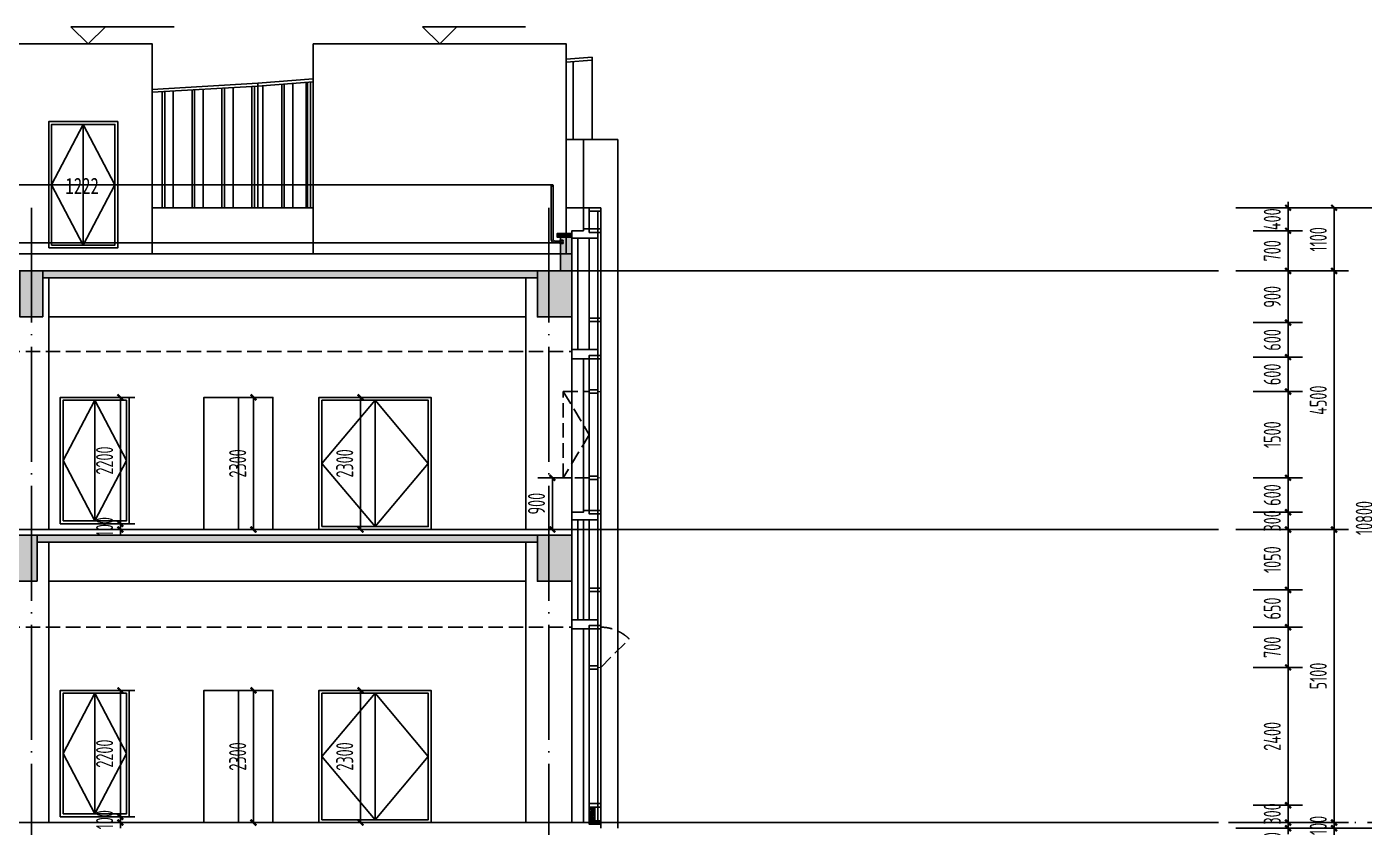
# Model space of a CAD drawing. Extents: x -19968 to 86481, y -139706 to -66979.
# Drawn here: x 48618 to 71880, y -122702 to -108770 of the extents above; entities that cross this region are included whole.
import ezdxf

# ---------------------------------------------------------------- set-up
doc = ezdxf.new("R2010")
doc.units = 0
doc.header["$LTSCALE"] = 1000
doc.header["$MEASUREMENT"] = 0
doc.linetypes.add('DASH', pattern=[0.35, 0.25, -0.1])
doc.linetypes.add('DOTE', pattern=[2.42, 2, -0.2, 0.02, -0.2])
for name, color, linetype in [('01-标注_尺寸', 124, 'Continuous'), ('01-标注_标高', 200, 'Continuous'), ('01-标注_轴线坐标', 132, 'Continuous'), ('05-填充_天正', 26, 'Continuous'), ('A-C_玻璃幕墙', 140, 'Continuous'), ('A-C_门', 150, 'Continuous'), ('A-D_龙骨', 152, 'Continuous'), ('A-E_栏杆', 232, 'Continuous'), ('A-SUR_保温', 222, 'Continuous'), ('A-SUR_吊顶', 40, 'Continuous'), ('A-SUR_看线', 231, 'Continuous'), ('A-SUR_面层', 191, 'Continuous'), ('A-TECH_结构', 21, 'Continuous'), ('A_STR-砼墙', 51, 'Continuous'), ('A_STR-砼柱', 51, 'Continuous'), ('E-立面', 255, 'Continuous'), ('PUB_HATCH', 8, 'Continuous'), ('PUB_WALL', 9, 'Continuous')]:
    doc.layers.add(name, color=color, linetype=linetype)
doc.layers.add('04-不打印_辅助线', color=165, linetype='Continuous', plot=False)
doc.layers.add('DIM_MODI', color=2, linetype='Continuous', plot=False)
doc.styles.add('_TCH_DIM_T3', font='ros1.shx', dxfattribs={"width": 0.705882, "bigfont": 'jd.shx'})
doc.styles.get("Standard").update_dxf_attribs({"font": 'STXIHEI_0.TTF', "width": 0.75})
doc.dimstyles.new('_TCH_ARCH&&100', dxfattribs={"dimtxt": 297.5, "dimasz": 100, "dimexe": 250, "dimexo": 300, "dimgap": 126.25, "dimtad": 1, "dimdec": 0, "dimzin": 0, "dimdsep": 46, "dimtxsty": '_TCH_DIM_T3', "dimblk": 'ARCHTICK', "dimcen": 0.09, "dimclrt": 7, "dimazin": 2, "dimtfac": 1, "dimtdec": 0, "dimtix": 1, "dimtmove": 2, "dimatfit": 3, "dimfxl": 0, "dimtolj": 1, "dimtzin": 0, "dimarcsym": 0})

# ---------------------------------------------------------------- blocks, each defined once
blk = doc.blocks.new('幕墙龙骨')
blk.add_lwpolyline([(-200, 30), (-200, -30), (0, -30), (0, 30)], close=True)
blk = doc.blocks.new('A$C5F367780')
for points in [[(0, 0), (1200, 0), (1200, 2200), (0, 2200)], [(50, 50), (1150, 50), (1150, 2150), (50, 2150)]]:
    blk.add_lwpolyline(points, close=True)
for points in [[(600, 2150), (50, 1100), (600, 50)], [(600, 50), (600, 2150)], [(600, 2150), (1150, 1100), (600, 50)]]:
    blk.add_lwpolyline(points)
at = {"layer": '04-不打印_辅助线', "width": 0.75}
blk.add_text('1222', height=285.4, dxfattribs=at).set_placement((290, 937))
blk = doc.blocks.new('yk01')
at = {"const_width": 20}
blk.add_lwpolyline([(-150, 0), (-200, 0)], dxfattribs=at)
blk.add_lwpolyline([(-150, 30), (-150, -30), (0, -30), (0, 30)], close=True)
blk = doc.blocks.new('A$C64AB60F3')
at = {"layer": 'A-D_龙骨', "linetype": 'DASH'}
blk.add_lwpolyline([(0, 0), (495, 495)], dxfattribs=at)
blk.add_arc((0, 0), 700, 45, 90, dxfattribs=at)
blk = doc.blocks.new('$LinePat$岩棉板')
at = {"color": 0}
for p, q in [((0, -17), (12, -67)), ((12, -67), (24, -17))]:
    blk.add_line(p, q, dxfattribs=at)
for centre, start, end in [((12, -17), 0, 180), ((0, -67), 270, 0), ((24, -67), 180, 270)]:
    blk.add_arc(centre, 12, start, end, dxfattribs=at)
at = {"layer": 'Defpoints'}
blk.add_point((0, 0), dxfattribs=at)
at = {"layer": 'Defpoints', "color": 0}
blk.add_point((24, -84), dxfattribs=at)
blk = doc.blocks.new('*U22')
blk.add_lwpolyline([(0, 100), (240, 100), (240, 0), (0, 0)], close=True)
at = {"color": 8, "xscale": -1.249999998958333, "yscale": 1.188379012465143, "zscale": 1.188379012465143}
for p in [(30, 100), (60, 100), (90, 100), (120, 100), (150, 100), (180, 100), (210, 100), (240, 100)]:
    blk.add_blockref('$LinePat$岩棉板', p, dxfattribs=at)
blk = doc.blocks.new('_FZH')
blk.add_lwpolyline([(-0.5, -0.5), (0.5, -0.5), (0.5, 0.5), (-0.5, 0.5)], close=True)
at = {"layer": 'PUB_HATCH'}
blk.add_solid([(-0.5, -0.5), (0.5, -0.5), (-0.5, 0.5), (0.5, 0.5)], dxfattribs=at)
blk = doc.blocks.new('_ArchTick')
at = {"color": 0, "linetype": 'ByBlock', "const_width": 0.4}
blk.add_lwpolyline([(-0.5, -0.5), (0.5, 0.5)], dxfattribs=at)
blk = doc.blocks.new('*D72')
at = {"layer": '01-标注_轴线坐标', "color": 0, "lineweight": -2, "transparency": 16777216}
for p, q in [((69645, -122720), (71605, -122720)), ((71355, -126070), (71355, -122720)), ((69645, -126070), (71605, -126070))]:
    blk.add_line(p, q, dxfattribs=at)
at = {"layer": 'Defpoints', "color": 0, "transparency": 16777216}
for p in [(69345, -122720), (71355, -122720), (69345, -126070)]:
    blk.add_point(p, dxfattribs=at)
at = {"layer": '01-标注_轴线坐标', "color": 0, "lineweight": -2, "transparency": 16777216, "xscale": 100, "yscale": 100, "zscale": 100}
for p, rotation in [((71355, -122720), 90), ((71355, -126070), 270)]:
    blk.add_blockref('_ArchTick', p, dxfattribs=dict(at, rotation=rotation))
at = {"layer": '01-标注_轴线坐标', "color": 7, "transparency": 16777216, "insert": (71080, -124395), "char_height": 297.5, "attachment_point": 5, "rotation": 90, "style": '_TCH_DIM_T3'}
blk.add_mtext('\\A1;3350', dxfattribs=at)
blk = doc.blocks.new('*D73')
at = {"layer": '01-标注_轴线坐标', "color": 0, "lineweight": -2, "transparency": 16777216}
for p, q in [((71355, -122620), (71355, -122520)), ((69645, -122620), (71605, -122620)), ((69645, -122720), (71605, -122720)), ((71355, -122720), (71355, -122620)), ((71355, -122720), (71355, -122820))]:
    blk.add_line(p, q, dxfattribs=at)
at = {"layer": 'Defpoints', "color": 0, "transparency": 16777216}
for p in [(69345, -122620), (69345, -122720), (71355, -122620)]:
    blk.add_point(p, dxfattribs=at)
at = {"layer": '01-标注_轴线坐标', "color": 0, "lineweight": -2, "transparency": 16777216, "xscale": 100, "yscale": 100, "zscale": 100}
for p, rotation in [((71355, -122620), 270), ((71355, -122720), 90)]:
    blk.add_blockref('_ArchTick', p, dxfattribs=dict(at, rotation=rotation))
at = {"layer": '01-标注_轴线坐标', "color": 7, "transparency": 16777216, "insert": (71080, -122670), "char_height": 297.5, "attachment_point": 5, "rotation": 90, "style": '_TCH_DIM_T3'}
blk.add_mtext('\\A1;100', dxfattribs=at)
blk = doc.blocks.new('*D74')
at = {"layer": '01-标注_轴线坐标', "color": 0, "lineweight": -2, "transparency": 16777216}
for p, q in [((69645, -117520), (71605, -117520)), ((71355, -122620), (71355, -117520)), ((69645, -122620), (71605, -122620))]:
    blk.add_line(p, q, dxfattribs=at)
at = {"layer": 'Defpoints', "color": 0, "transparency": 16777216}
for p in [(69345, -117520), (71355, -117520), (69345, -122620)]:
    blk.add_point(p, dxfattribs=at)
at = {"layer": '01-标注_轴线坐标', "color": 0, "lineweight": -2, "transparency": 16777216, "xscale": 100, "yscale": 100, "zscale": 100}
for p, rotation in [((71355, -117520), 90), ((71355, -122620), 270)]:
    blk.add_blockref('_ArchTick', p, dxfattribs=dict(at, rotation=rotation))
at = {"layer": '01-标注_轴线坐标', "color": 7, "transparency": 16777216, "insert": (71080, -120070), "char_height": 297.5, "attachment_point": 5, "rotation": 90, "style": '_TCH_DIM_T3'}
blk.add_mtext('\\A1;5100', dxfattribs=at)
blk = doc.blocks.new('*D75')
at = {"layer": '01-标注_轴线坐标', "color": 0, "lineweight": -2, "transparency": 16777216}
for p, q in [((69645, -113020), (71605, -113020)), ((71355, -117520), (71355, -113020)), ((69645, -117520), (71605, -117520))]:
    blk.add_line(p, q, dxfattribs=at)
at = {"layer": 'Defpoints', "color": 0, "transparency": 16777216}
for p in [(69345, -113020), (71355, -113020), (69345, -117520)]:
    blk.add_point(p, dxfattribs=at)
at = {"layer": '01-标注_轴线坐标', "color": 0, "lineweight": -2, "transparency": 16777216, "xscale": 100, "yscale": 100, "zscale": 100}
for p, rotation in [((71355, -113020), 90), ((71355, -117520), 270)]:
    blk.add_blockref('_ArchTick', p, dxfattribs=dict(at, rotation=rotation))
at = {"layer": '01-标注_轴线坐标', "color": 7, "transparency": 16777216, "insert": (71080, -115270), "char_height": 297.5, "attachment_point": 5, "rotation": 90, "style": '_TCH_DIM_T3'}
blk.add_mtext('\\A1;4500', dxfattribs=at)
blk = doc.blocks.new('*D76')
at = {"layer": '01-标注_轴线坐标', "color": 0, "lineweight": -2, "transparency": 16777216}
for p, q in [((69645, -111920), (71605, -111920)), ((71355, -113020), (71355, -111920)), ((69645, -113020), (71605, -113020))]:
    blk.add_line(p, q, dxfattribs=at)
at = {"layer": 'Defpoints', "color": 0, "transparency": 16777216}
for p in [(69345, -111920), (71355, -111920), (69345, -113020)]:
    blk.add_point(p, dxfattribs=at)
at = {"layer": '01-标注_轴线坐标', "color": 0, "lineweight": -2, "transparency": 16777216, "xscale": 100, "yscale": 100, "zscale": 100}
for p, rotation in [((71355, -111920), 90), ((71355, -113020), 270)]:
    blk.add_blockref('_ArchTick', p, dxfattribs=dict(at, rotation=rotation))
at = {"layer": '01-标注_轴线坐标', "color": 7, "transparency": 16777216, "insert": (71080, -112470), "char_height": 297.5, "attachment_point": 5, "rotation": 90, "style": '_TCH_DIM_T3'}
blk.add_mtext('\\A1;1100', dxfattribs=at)
blk = doc.blocks.new('*D77')
at = {"layer": '01-标注_轴线坐标', "color": 0, "lineweight": -2, "transparency": 16777216}
for p, q in [((70445, -122720), (72405, -122720)), ((72155, -132570), (72155, -122720)), ((70445, -132570), (72405, -132570))]:
    blk.add_line(p, q, dxfattribs=at)
at = {"layer": 'Defpoints', "color": 0, "transparency": 16777216}
for p in [(70145, -122720), (72155, -122720), (70145, -132570)]:
    blk.add_point(p, dxfattribs=at)
at = {"layer": '01-标注_轴线坐标', "color": 0, "lineweight": -2, "transparency": 16777216, "xscale": 100, "yscale": 100, "zscale": 100}
for p, rotation in [((72155, -122720), 90), ((72155, -132570), 270)]:
    blk.add_blockref('_ArchTick', p, dxfattribs=dict(at, rotation=rotation))
at = {"layer": '01-标注_轴线坐标', "color": 7, "transparency": 16777216, "insert": (71880, -127645), "char_height": 297.5, "attachment_point": 5, "rotation": 90, "style": '_TCH_DIM_T3'}
blk.add_mtext('\\A1;9850', dxfattribs=at)
blk = doc.blocks.new('*D78')
at = {"layer": '01-标注_轴线坐标', "color": 0, "lineweight": -2, "transparency": 16777216}
for p, q in [((70445, -111920), (72405, -111920)), ((72155, -122720), (72155, -111920)), ((70445, -122720), (72405, -122720))]:
    blk.add_line(p, q, dxfattribs=at)
at = {"layer": 'Defpoints', "color": 0, "transparency": 16777216}
for p in [(70145, -111920), (72155, -111920), (70145, -122720)]:
    blk.add_point(p, dxfattribs=at)
at = {"layer": '01-标注_轴线坐标', "color": 0, "lineweight": -2, "transparency": 16777216, "xscale": 100, "yscale": 100, "zscale": 100}
for p, rotation in [((72155, -111920), 90), ((72155, -122720), 270)]:
    blk.add_blockref('_ArchTick', p, dxfattribs=dict(at, rotation=rotation))
at = {"layer": '01-标注_轴线坐标', "color": 7, "transparency": 16777216, "insert": (71880, -117320), "char_height": 297.5, "attachment_point": 5, "rotation": 90, "style": '_TCH_DIM_T3'}
blk.add_mtext('\\A1;10800', dxfattribs=at)
blk = doc.blocks.new('*D93')
at = {"layer": '01-标注_尺寸', "color": 0, "lineweight": -2, "transparency": 16777216}
for p, q in [((70555, -122620), (70555, -122520)), ((69949, -122620), (70805, -122620)), ((69949, -122720), (70805, -122720)), ((70555, -122720), (70555, -122620)), ((70555, -122720), (70555, -122820))]:
    blk.add_line(p, q, dxfattribs=at)
at = {"layer": 'Defpoints', "color": 0, "transparency": 16777216}
for p in [(69649, -122620), (69649, -122720), (70555, -122620)]:
    blk.add_point(p, dxfattribs=at)
at = {"layer": '01-标注_尺寸', "color": 0, "lineweight": -2, "transparency": 16777216, "xscale": 100, "yscale": 100, "zscale": 100}
for p, rotation in [((70555, -122620), 270), ((70555, -122720), 90)]:
    blk.add_blockref('_ArchTick', p, dxfattribs=dict(at, rotation=rotation))
at = {"layer": '01-标注_尺寸', "color": 7, "transparency": 16777216, "insert": (70280, -122954), "char_height": 297.5, "attachment_point": 5, "rotation": 90, "style": '_TCH_DIM_T3'}
blk.add_mtext('\\A1;100', dxfattribs=at)
blk = doc.blocks.new('*D94')
at = {"layer": '01-标注_尺寸', "color": 0, "lineweight": -2, "transparency": 16777216}
for p, q in [((69949, -122320), (70805, -122320)), ((70555, -122320), (70555, -122220)), ((70555, -122620), (70555, -122320)), ((69949, -122620), (70805, -122620)), ((70555, -122620), (70555, -122720))]:
    blk.add_line(p, q, dxfattribs=at)
at = {"layer": 'Defpoints', "color": 0, "transparency": 16777216}
for p in [(69649, -122320), (70555, -122320), (69649, -122620)]:
    blk.add_point(p, dxfattribs=at)
at = {"layer": '01-标注_尺寸', "color": 0, "lineweight": -2, "transparency": 16777216, "xscale": 100, "yscale": 100, "zscale": 100}
for p, rotation in [((70555, -122320), 270), ((70555, -122620), 90)]:
    blk.add_blockref('_ArchTick', p, dxfattribs=dict(at, rotation=rotation))
at = {"layer": '01-标注_尺寸', "color": 7, "transparency": 16777216, "insert": (70280, -122470), "char_height": 297.5, "attachment_point": 5, "rotation": 90, "style": '_TCH_DIM_T3'}
blk.add_mtext('\\A1;300', dxfattribs=at)
blk = doc.blocks.new('*D95')
at = {"layer": '01-标注_尺寸', "color": 0, "lineweight": -2, "transparency": 16777216}
for p, q in [((69949, -119920), (70805, -119920)), ((70555, -122320), (70555, -119920)), ((69949, -122320), (70805, -122320))]:
    blk.add_line(p, q, dxfattribs=at)
at = {"layer": 'Defpoints', "color": 0, "transparency": 16777216}
for p in [(69649, -119920), (70555, -119920), (69649, -122320)]:
    blk.add_point(p, dxfattribs=at)
at = {"layer": '01-标注_尺寸', "color": 0, "lineweight": -2, "transparency": 16777216, "xscale": 100, "yscale": 100, "zscale": 100}
for p, rotation in [((70555, -119920), 90), ((70555, -122320), 270)]:
    blk.add_blockref('_ArchTick', p, dxfattribs=dict(at, rotation=rotation))
at = {"layer": '01-标注_尺寸', "color": 7, "transparency": 16777216, "insert": (70280, -121120), "char_height": 297.5, "attachment_point": 5, "rotation": 90, "style": '_TCH_DIM_T3'}
blk.add_mtext('\\A1;2400', dxfattribs=at)
blk = doc.blocks.new('*D96')
at = {"layer": '01-标注_尺寸', "color": 0, "lineweight": -2, "transparency": 16777216}
for p, q in [((69949, -119220), (70805, -119220)), ((70555, -119920), (70555, -119220)), ((69949, -119920), (70805, -119920))]:
    blk.add_line(p, q, dxfattribs=at)
at = {"layer": 'Defpoints', "color": 0, "transparency": 16777216}
for p in [(69649, -119220), (70555, -119220), (69649, -119920)]:
    blk.add_point(p, dxfattribs=at)
at = {"layer": '01-标注_尺寸', "color": 0, "lineweight": -2, "transparency": 16777216, "xscale": 100, "yscale": 100, "zscale": 100}
for p, rotation in [((70555, -119220), 90), ((70555, -119920), 270)]:
    blk.add_blockref('_ArchTick', p, dxfattribs=dict(at, rotation=rotation))
at = {"layer": '01-标注_尺寸', "color": 7, "transparency": 16777216, "insert": (70280, -119570), "char_height": 297.5, "attachment_point": 5, "rotation": 90, "style": '_TCH_DIM_T3'}
blk.add_mtext('\\A1;700', dxfattribs=at)
blk = doc.blocks.new('*D97')
at = {"layer": '01-标注_尺寸', "color": 0, "lineweight": -2, "transparency": 16777216}
for p, q in [((69949, -118570), (70805, -118570)), ((70555, -119220), (70555, -118570)), ((69949, -119220), (70805, -119220))]:
    blk.add_line(p, q, dxfattribs=at)
at = {"layer": 'Defpoints', "color": 0, "transparency": 16777216}
for p in [(69649, -118570), (70555, -118570), (69649, -119220)]:
    blk.add_point(p, dxfattribs=at)
at = {"layer": '01-标注_尺寸', "color": 0, "lineweight": -2, "transparency": 16777216, "xscale": 100, "yscale": 100, "zscale": 100}
for p, rotation in [((70555, -118570), 90), ((70555, -119220), 270)]:
    blk.add_blockref('_ArchTick', p, dxfattribs=dict(at, rotation=rotation))
at = {"layer": '01-标注_尺寸', "color": 7, "transparency": 16777216, "insert": (70280, -118895), "char_height": 297.5, "attachment_point": 5, "rotation": 90, "style": '_TCH_DIM_T3'}
blk.add_mtext('\\A1;650', dxfattribs=at)
blk = doc.blocks.new('*D98')
at = {"layer": '01-标注_尺寸', "color": 0, "lineweight": -2, "transparency": 16777216}
for p, q in [((69949, -117520), (70805, -117520)), ((70555, -118570), (70555, -117520)), ((69949, -118570), (70805, -118570))]:
    blk.add_line(p, q, dxfattribs=at)
at = {"layer": 'Defpoints', "color": 0, "transparency": 16777216}
for p in [(69649, -117520), (70555, -117520), (69649, -118570)]:
    blk.add_point(p, dxfattribs=at)
at = {"layer": '01-标注_尺寸', "color": 0, "lineweight": -2, "transparency": 16777216, "xscale": 100, "yscale": 100, "zscale": 100}
for p, rotation in [((70555, -117520), 90), ((70555, -118570), 270)]:
    blk.add_blockref('_ArchTick', p, dxfattribs=dict(at, rotation=rotation))
at = {"layer": '01-标注_尺寸', "color": 7, "transparency": 16777216, "insert": (70280, -118045), "char_height": 297.5, "attachment_point": 5, "rotation": 90, "style": '_TCH_DIM_T3'}
blk.add_mtext('\\A1;1050', dxfattribs=at)
blk = doc.blocks.new('*D99')
at = {"layer": '01-标注_尺寸', "color": 0, "lineweight": -2, "transparency": 16777216}
for p, q in [((69949, -117220), (70805, -117220)), ((70555, -117220), (70555, -117120)), ((70555, -117520), (70555, -117220)), ((69949, -117520), (70805, -117520)), ((70555, -117520), (70555, -117620))]:
    blk.add_line(p, q, dxfattribs=at)
at = {"layer": 'Defpoints', "color": 0, "transparency": 16777216}
for p in [(69649, -117220), (70555, -117220), (69649, -117520)]:
    blk.add_point(p, dxfattribs=at)
at = {"layer": '01-标注_尺寸', "color": 0, "lineweight": -2, "transparency": 16777216, "xscale": 100, "yscale": 100, "zscale": 100}
for p, rotation in [((70555, -117220), 270), ((70555, -117520), 90)]:
    blk.add_blockref('_ArchTick', p, dxfattribs=dict(at, rotation=rotation))
at = {"layer": '01-标注_尺寸', "color": 7, "transparency": 16777216, "insert": (70280, -117370), "char_height": 297.5, "attachment_point": 5, "rotation": 90, "style": '_TCH_DIM_T3'}
blk.add_mtext('\\A1;300', dxfattribs=at)
blk = doc.blocks.new('*D100')
at = {"layer": '01-标注_尺寸', "color": 0, "lineweight": -2, "transparency": 16777216}
for p, q in [((70555, -116620), (70555, -116520)), ((69949, -116620), (70805, -116620)), ((70555, -117220), (70555, -116620)), ((69949, -117220), (70805, -117220)), ((70555, -117220), (70555, -117320))]:
    blk.add_line(p, q, dxfattribs=at)
at = {"layer": 'Defpoints', "color": 0, "transparency": 16777216}
for p in [(69649, -116620), (70555, -116620), (69649, -117220)]:
    blk.add_point(p, dxfattribs=at)
at = {"layer": '01-标注_尺寸', "color": 0, "lineweight": -2, "transparency": 16777216, "xscale": 100, "yscale": 100, "zscale": 100}
for p, rotation in [((70555, -116620), 270), ((70555, -117220), 90)]:
    blk.add_blockref('_ArchTick', p, dxfattribs=dict(at, rotation=rotation))
at = {"layer": '01-标注_尺寸', "color": 7, "transparency": 16777216, "insert": (70280, -116920), "char_height": 297.5, "attachment_point": 5, "rotation": 90, "style": '_TCH_DIM_T3'}
blk.add_mtext('\\A1;600', dxfattribs=at)
blk = doc.blocks.new('*D101')
at = {"layer": '01-标注_尺寸', "color": 0, "lineweight": -2, "transparency": 16777216}
for p, q in [((69949, -115120), (70805, -115120)), ((70555, -116620), (70555, -115120)), ((69949, -116620), (70805, -116620))]:
    blk.add_line(p, q, dxfattribs=at)
at = {"layer": 'Defpoints', "color": 0, "transparency": 16777216}
for p in [(69649, -115120), (70555, -115120), (69649, -116620)]:
    blk.add_point(p, dxfattribs=at)
at = {"layer": '01-标注_尺寸', "color": 0, "lineweight": -2, "transparency": 16777216, "xscale": 100, "yscale": 100, "zscale": 100}
for p, rotation in [((70555, -115120), 90), ((70555, -116620), 270)]:
    blk.add_blockref('_ArchTick', p, dxfattribs=dict(at, rotation=rotation))
at = {"layer": '01-标注_尺寸', "color": 7, "transparency": 16777216, "insert": (70280, -115870), "char_height": 297.5, "attachment_point": 5, "rotation": 90, "style": '_TCH_DIM_T3'}
blk.add_mtext('\\A1;1500', dxfattribs=at)
blk = doc.blocks.new('*D102')
at = {"layer": '01-标注_尺寸', "color": 0, "lineweight": -2, "transparency": 16777216}
for p, q in [((70555, -114520), (70555, -114420)), ((69949, -114520), (70805, -114520)), ((70555, -115120), (70555, -114520)), ((69949, -115120), (70805, -115120)), ((70555, -115120), (70555, -115220))]:
    blk.add_line(p, q, dxfattribs=at)
at = {"layer": 'Defpoints', "color": 0, "transparency": 16777216}
for p in [(69649, -114520), (70555, -114520), (69649, -115120)]:
    blk.add_point(p, dxfattribs=at)
at = {"layer": '01-标注_尺寸', "color": 0, "lineweight": -2, "transparency": 16777216, "xscale": 100, "yscale": 100, "zscale": 100}
for p, rotation in [((70555, -114520), 270), ((70555, -115120), 90)]:
    blk.add_blockref('_ArchTick', p, dxfattribs=dict(at, rotation=rotation))
at = {"layer": '01-标注_尺寸', "color": 7, "transparency": 16777216, "insert": (70280, -114820), "char_height": 297.5, "attachment_point": 5, "rotation": 90, "style": '_TCH_DIM_T3'}
blk.add_mtext('\\A1;600', dxfattribs=at)
blk = doc.blocks.new('*D103')
at = {"layer": '01-标注_尺寸', "color": 0, "lineweight": -2, "transparency": 16777216}
for p, q in [((69949, -113920), (70805, -113920)), ((70555, -113920), (70555, -113820)), ((70555, -114520), (70555, -113920)), ((69949, -114520), (70805, -114520)), ((70555, -114520), (70555, -114620))]:
    blk.add_line(p, q, dxfattribs=at)
at = {"layer": 'Defpoints', "color": 0, "transparency": 16777216}
for p in [(69649, -113920), (70555, -113920), (69649, -114520)]:
    blk.add_point(p, dxfattribs=at)
at = {"layer": '01-标注_尺寸', "color": 0, "lineweight": -2, "transparency": 16777216, "xscale": 100, "yscale": 100, "zscale": 100}
for p, rotation in [((70555, -113920), 270), ((70555, -114520), 90)]:
    blk.add_blockref('_ArchTick', p, dxfattribs=dict(at, rotation=rotation))
at = {"layer": '01-标注_尺寸', "color": 7, "transparency": 16777216, "insert": (70280, -114220), "char_height": 297.5, "attachment_point": 5, "rotation": 90, "style": '_TCH_DIM_T3'}
blk.add_mtext('\\A1;600', dxfattribs=at)
blk = doc.blocks.new('*D104')
at = {"layer": '01-标注_尺寸', "color": 0, "lineweight": -2, "transparency": 16777216}
for p, q in [((69949, -113020), (70805, -113020)), ((70555, -113920), (70555, -113020)), ((69949, -113920), (70805, -113920))]:
    blk.add_line(p, q, dxfattribs=at)
at = {"layer": 'Defpoints', "color": 0, "transparency": 16777216}
for p in [(69649, -113020), (70555, -113020), (69649, -113920)]:
    blk.add_point(p, dxfattribs=at)
at = {"layer": '01-标注_尺寸', "color": 0, "lineweight": -2, "transparency": 16777216, "xscale": 100, "yscale": 100, "zscale": 100}
for p, rotation in [((70555, -113020), 90), ((70555, -113920), 270)]:
    blk.add_blockref('_ArchTick', p, dxfattribs=dict(at, rotation=rotation))
at = {"layer": '01-标注_尺寸', "color": 7, "transparency": 16777216, "insert": (70280, -113470), "char_height": 297.5, "attachment_point": 5, "rotation": 90, "style": '_TCH_DIM_T3'}
blk.add_mtext('\\A1;900', dxfattribs=at)
blk = doc.blocks.new('*D105')
at = {"layer": '01-标注_尺寸', "color": 0, "lineweight": -2, "transparency": 16777216}
for p, q in [((69949, -112320), (70805, -112320)), ((70555, -113020), (70555, -112320)), ((69949, -113020), (70805, -113020))]:
    blk.add_line(p, q, dxfattribs=at)
at = {"layer": 'Defpoints', "color": 0, "transparency": 16777216}
for p in [(69649, -112320), (70555, -112320), (69649, -113020)]:
    blk.add_point(p, dxfattribs=at)
at = {"layer": '01-标注_尺寸', "color": 0, "lineweight": -2, "transparency": 16777216, "xscale": 100, "yscale": 100, "zscale": 100}
for p, rotation in [((70555, -112320), 90), ((70555, -113020), 270)]:
    blk.add_blockref('_ArchTick', p, dxfattribs=dict(at, rotation=rotation))
at = {"layer": '01-标注_尺寸', "color": 7, "transparency": 16777216, "insert": (70280, -112670), "char_height": 297.5, "attachment_point": 5, "rotation": 90, "style": '_TCH_DIM_T3'}
blk.add_mtext('\\A1;700', dxfattribs=at)
blk = doc.blocks.new('*D106')
at = {"layer": '01-标注_尺寸', "color": 0, "lineweight": -2, "transparency": 16777216}
for p, q in [((70555, -111920), (70555, -111820)), ((69949, -111920), (70805, -111920)), ((70555, -112320), (70555, -111920)), ((69949, -112320), (70805, -112320)), ((70555, -112320), (70555, -112420))]:
    blk.add_line(p, q, dxfattribs=at)
at = {"layer": 'Defpoints', "color": 0, "transparency": 16777216}
for p in [(69649, -111920), (70555, -111920), (69649, -112320)]:
    blk.add_point(p, dxfattribs=at)
at = {"layer": '01-标注_尺寸', "color": 0, "lineweight": -2, "transparency": 16777216, "xscale": 100, "yscale": 100, "zscale": 100}
for p, rotation in [((70555, -111920), 270), ((70555, -112320), 90)]:
    blk.add_blockref('_ArchTick', p, dxfattribs=dict(at, rotation=rotation))
at = {"layer": '01-标注_尺寸', "color": 7, "transparency": 16777216, "insert": (70280, -112120), "char_height": 297.5, "attachment_point": 5, "rotation": 90, "style": '_TCH_DIM_T3'}
blk.add_mtext('\\A1;400', dxfattribs=at)
blk = doc.blocks.new('*D170')
at = {"layer": '01-标注_尺寸', "color": 0, "lineweight": -2, "transparency": 16777216}
for p, q in [((58100, -116620), (57509, -116620)), ((57759, -117520), (57759, -116620)), ((58100, -117520), (57509, -117520))]:
    blk.add_line(p, q, dxfattribs=at)
at = {"layer": 'Defpoints', "color": 0, "transparency": 16777216}
for p in [(57759, -116620), (58400, -116620), (58400, -117520)]:
    blk.add_point(p, dxfattribs=at)
at = {"layer": '01-标注_尺寸', "color": 0, "lineweight": -2, "transparency": 16777216, "xscale": 100, "yscale": 100, "zscale": 100}
for p, rotation in [((57759, -116620), 90), ((57759, -117520), 270)]:
    blk.add_blockref('_ArchTick', p, dxfattribs=dict(at, rotation=rotation))
at = {"layer": '01-标注_尺寸', "color": 7, "transparency": 16777216, "insert": (57484, -117070), "char_height": 297.5, "attachment_point": 5, "rotation": 90, "style": '_TCH_DIM_T3'}
blk.add_mtext('\\A1;900', dxfattribs=at)
blk = doc.blocks.new('*D171')
at = {"layer": '01-标注_尺寸', "color": 0, "lineweight": -2, "transparency": 16777216}
for p, q in [((54093, -120320), (54673, -120320)), ((54423, -122620), (54423, -120320)), ((54093, -122620), (54673, -122620))]:
    blk.add_line(p, q, dxfattribs=at)
at = {"layer": 'Defpoints', "color": 0, "transparency": 16777216}
for p in [(53793, -120320), (54423, -120320), (53793, -122620)]:
    blk.add_point(p, dxfattribs=at)
at = {"layer": '01-标注_尺寸', "color": 0, "lineweight": -2, "transparency": 16777216, "xscale": 100, "yscale": 100, "zscale": 100}
for p, rotation in [((54423, -120320), 90), ((54423, -122620), 270)]:
    blk.add_blockref('_ArchTick', p, dxfattribs=dict(at, rotation=rotation))
at = {"layer": '01-标注_尺寸', "color": 7, "transparency": 16777216, "insert": (54148, -121470), "char_height": 297.5, "attachment_point": 5, "rotation": 90, "style": '_TCH_DIM_T3'}
blk.add_mtext('\\A1;2300', dxfattribs=at)
blk = doc.blocks.new('*D172')
at = {"layer": '01-标注_尺寸', "color": 0, "lineweight": -2, "transparency": 16777216}
for p, q in [((52231, -120320), (52811, -120320)), ((52561, -122620), (52561, -120320)), ((52231, -122620), (52811, -122620))]:
    blk.add_line(p, q, dxfattribs=at)
at = {"layer": 'Defpoints', "color": 0, "transparency": 16777216}
for p in [(51931, -120320), (52561, -120320), (51931, -122620)]:
    blk.add_point(p, dxfattribs=at)
at = {"layer": '01-标注_尺寸', "color": 0, "lineweight": -2, "transparency": 16777216, "xscale": 100, "yscale": 100, "zscale": 100}
for p, rotation in [((52561, -120320), 90), ((52561, -122620), 270)]:
    blk.add_blockref('_ArchTick', p, dxfattribs=dict(at, rotation=rotation))
at = {"layer": '01-标注_尺寸', "color": 7, "transparency": 16777216, "insert": (52286, -121470), "char_height": 297.5, "attachment_point": 5, "rotation": 90, "style": '_TCH_DIM_T3'}
blk.add_mtext('\\A1;2300', dxfattribs=at)
blk = doc.blocks.new('*D173')
at = {"layer": '01-标注_尺寸', "color": 0, "lineweight": -2, "transparency": 16777216}
for p, q in [((49754, -122520), (50496, -122520)), ((50246, -122520), (50246, -122420)), ((50246, -122620), (50246, -122520)), ((49754, -122620), (50496, -122620)), ((50246, -122620), (50246, -122720))]:
    blk.add_line(p, q, dxfattribs=at)
at = {"layer": 'Defpoints', "color": 0, "transparency": 16777216}
for p in [(49454, -122520), (50246, -122520), (49454, -122620)]:
    blk.add_point(p, dxfattribs=at)
at = {"layer": '01-标注_尺寸', "color": 0, "lineweight": -2, "transparency": 16777216, "xscale": 100, "yscale": 100, "zscale": 100}
for p, rotation in [((50246, -122520), 270), ((50246, -122620), 90)]:
    blk.add_blockref('_ArchTick', p, dxfattribs=dict(at, rotation=rotation))
at = {"layer": '01-标注_尺寸', "color": 7, "transparency": 16777216, "insert": (49972, -122570), "char_height": 297.5, "attachment_point": 5, "rotation": 90, "style": '_TCH_DIM_T3'}
blk.add_mtext('\\A1;100', dxfattribs=at)
blk = doc.blocks.new('*D174')
at = {"layer": '01-标注_尺寸', "color": 0, "lineweight": -2, "transparency": 16777216}
for p, q in [((49754, -120320), (50496, -120320)), ((50246, -122520), (50246, -120320)), ((49754, -122520), (50496, -122520))]:
    blk.add_line(p, q, dxfattribs=at)
at = {"layer": 'Defpoints', "color": 0, "transparency": 16777216}
for p in [(49454, -120320), (50246, -120320), (49454, -122520)]:
    blk.add_point(p, dxfattribs=at)
at = {"layer": '01-标注_尺寸', "color": 0, "lineweight": -2, "transparency": 16777216, "xscale": 100, "yscale": 100, "zscale": 100}
for p, rotation in [((50246, -120320), 90), ((50246, -122520), 270)]:
    blk.add_blockref('_ArchTick', p, dxfattribs=dict(at, rotation=rotation))
at = {"layer": '01-标注_尺寸', "color": 7, "transparency": 16777216, "insert": (49972, -121420), "char_height": 297.5, "attachment_point": 5, "rotation": 90, "style": '_TCH_DIM_T3'}
blk.add_mtext('\\A1;2200', dxfattribs=at)
blk = doc.blocks.new('*D175')
at = {"layer": '01-标注_尺寸', "color": 0, "lineweight": -2, "transparency": 16777216}
for p, q in [((54093, -115220), (54673, -115220)), ((54423, -117520), (54423, -115220)), ((54093, -117520), (54673, -117520))]:
    blk.add_line(p, q, dxfattribs=at)
at = {"layer": 'Defpoints', "color": 0, "transparency": 16777216}
for p in [(53793, -115220), (54423, -115220), (53793, -117520)]:
    blk.add_point(p, dxfattribs=at)
at = {"layer": '01-标注_尺寸', "color": 0, "lineweight": -2, "transparency": 16777216, "xscale": 100, "yscale": 100, "zscale": 100}
for p, rotation in [((54423, -115220), 90), ((54423, -117520), 270)]:
    blk.add_blockref('_ArchTick', p, dxfattribs=dict(at, rotation=rotation))
at = {"layer": '01-标注_尺寸', "color": 7, "transparency": 16777216, "insert": (54148, -116370), "char_height": 297.5, "attachment_point": 5, "rotation": 90, "style": '_TCH_DIM_T3'}
blk.add_mtext('\\A1;2300', dxfattribs=at)
blk = doc.blocks.new('*D176')
at = {"layer": '01-标注_尺寸', "color": 0, "lineweight": -2, "transparency": 16777216}
for p, q in [((52231, -115220), (52811, -115220)), ((52561, -117520), (52561, -115220)), ((52231, -117520), (52811, -117520))]:
    blk.add_line(p, q, dxfattribs=at)
at = {"layer": 'Defpoints', "color": 0, "transparency": 16777216}
for p in [(51931, -115220), (52561, -115220), (51931, -117520)]:
    blk.add_point(p, dxfattribs=at)
at = {"layer": '01-标注_尺寸', "color": 0, "lineweight": -2, "transparency": 16777216, "xscale": 100, "yscale": 100, "zscale": 100}
for p, rotation in [((52561, -115220), 90), ((52561, -117520), 270)]:
    blk.add_blockref('_ArchTick', p, dxfattribs=dict(at, rotation=rotation))
at = {"layer": '01-标注_尺寸', "color": 7, "transparency": 16777216, "insert": (52286, -116370), "char_height": 297.5, "attachment_point": 5, "rotation": 90, "style": '_TCH_DIM_T3'}
blk.add_mtext('\\A1;2300', dxfattribs=at)
blk = doc.blocks.new('*D177')
at = {"layer": '01-标注_尺寸', "color": 0, "lineweight": -2, "transparency": 16777216}
for p, q in [((49754, -117420), (50496, -117420)), ((50246, -117420), (50246, -117320)), ((50246, -117520), (50246, -117420)), ((49754, -117520), (50496, -117520)), ((50246, -117520), (50246, -117620))]:
    blk.add_line(p, q, dxfattribs=at)
at = {"layer": 'Defpoints', "color": 0, "transparency": 16777216}
for p in [(49454, -117420), (50246, -117420), (49454, -117520)]:
    blk.add_point(p, dxfattribs=at)
at = {"layer": '01-标注_尺寸', "color": 0, "lineweight": -2, "transparency": 16777216, "xscale": 100, "yscale": 100, "zscale": 100}
for p, rotation in [((50246, -117420), 270), ((50246, -117520), 90)]:
    blk.add_blockref('_ArchTick', p, dxfattribs=dict(at, rotation=rotation))
at = {"layer": '01-标注_尺寸', "color": 7, "transparency": 16777216, "insert": (49972, -117470), "char_height": 297.5, "attachment_point": 5, "rotation": 90, "style": '_TCH_DIM_T3'}
blk.add_mtext('\\A1;100', dxfattribs=at)
blk = doc.blocks.new('*D178')
at = {"layer": '01-标注_尺寸', "color": 0, "lineweight": -2, "transparency": 16777216}
for p, q in [((49754, -115220), (50496, -115220)), ((50246, -117420), (50246, -115220)), ((49754, -117420), (50496, -117420))]:
    blk.add_line(p, q, dxfattribs=at)
at = {"layer": 'Defpoints', "color": 0, "transparency": 16777216}
for p in [(49454, -115220), (50246, -115220), (49454, -117420)]:
    blk.add_point(p, dxfattribs=at)
at = {"layer": '01-标注_尺寸', "color": 0, "lineweight": -2, "transparency": 16777216, "xscale": 100, "yscale": 100, "zscale": 100}
for p, rotation in [((50246, -115220), 90), ((50246, -117420), 270)]:
    blk.add_blockref('_ArchTick', p, dxfattribs=dict(at, rotation=rotation))
at = {"layer": '01-标注_尺寸', "color": 7, "transparency": 16777216, "insert": (49972, -116320), "char_height": 297.5, "attachment_point": 5, "rotation": 90, "style": '_TCH_DIM_T3'}
blk.add_mtext('\\A1;2200', dxfattribs=at)

msp = doc.modelspace()

# ---------------------------------------------------------------- hatches: boundary and pattern name
at = {"layer": '05-填充_天正'}
for points in [[(58100, -112429.9), (57900, -112429.9), (57900, -113019.9), (58100, -113019.9)], [(57500, -113139.9), (57500, -113019.9), (48900, -113019.9), (48900, -113139.9)], [(57500, -117739.9), (57500, -117619.9), (48800, -117619.9), (48800, -117739.9)]]:
    msp.add_hatch(color=256, dxfattribs=at).paths.add_polyline_path(points)
at = {"layer": 'PUB_WALL'}
for points in [[(57940, -112429.9), (57900, -112429.9), (57900, -113019.9), (57940, -113019.9)], [(58100, -112429.9), (58060, -112429.9), (58060, -113019.9), (58100, -113019.9)], [(57500, -113059.9), (57500, -113019.9), (48900, -113019.9), (48900, -113059.9)], [(57500, -113139.9), (57500, -113099.9), (48900, -113099.9), (48900, -113139.9)], [(57500, -117659.9), (57500, -117619.9), (48800, -117619.9), (48800, -117659.9)], [(57500, -117739.9), (57500, -117699.9), (48800, -117699.9), (48800, -117739.9)], [(57500, -117739.9), (57500, -118419.9), (57540, -118379.9), (57540, -117699.9)], [(58100, -117619.9), (57700, -117619.9), (57540, -117659.9), (58060, -117659.9)], [(58100, -118419.9), (58100, -117619.9), (58060, -117659.9), (58060, -118379.9)], [(57500, -118419.9), (58100, -118419.9), (58060, -118379.9), (57540, -118379.9)]]:
    msp.add_hatch(color=256, dxfattribs=at).paths.add_polyline_path(points)

# ---------------------------------------------------------------- linework, layer by layer
at = {"layer": '01-标注_标高'}
for p, q in [((49686, -109069.9), (49386, -108769.9)), ((49386, -108769.9), (51181, -108769.9)), ((49686, -109069.9), (49986, -108769.9)), ((55800, -109069.9), (55500, -108769.9)), ((55500, -108769.9), (57295, -108769.9)), ((55800, -109069.9), (56100, -108769.9)), ((48986, -109069.9), (49986, -109069.9)), ((55100, -109069.9), (56100, -109069.9))]:
    msp.add_line(p, q, dxfattribs=at)
at = {"layer": '04-不打印_辅助线'}
for points in [[(-6372.5, -113019.9), (69344.6, -113019.9)], [(-6372.5, -117519.9), (69344.6, -117519.9)], [(-6372.5, -122619.9), (69344.6, -122619.9)]]:
    msp.add_lwpolyline(points, dxfattribs=at)
at = {"layer": 'A-C_玻璃幕墙'}
for points in [[(58300, -111919.9), (58300, -112319.9)], [(58600, -111919.9), (58300, -111919.9)], [(58400, -111979.9), (58400, -112319.9)], [(58550, -111979.9), (58550, -122589.9)], [(58600, -111919.9), (58600, -122719.9)], [(58400, -112449.9), (58400, -114389.9)], [(58300, -114549.9), (58300, -117189.9)], [(58400, -114549.9), (58400, -117189.9)], [(58300, -117349.9), (58300, -119089.9)], [(58400, -117349.9), (58400, -119089.9)], [(58300, -119249.9), (58300, -122619.9)], [(58400, -119249.9), (58400, -122619.9)]]:
    msp.add_lwpolyline(points, dxfattribs=at)
at = {"layer": 'A-C_门'}
for points in [[(49200, -117419.9), (50400, -117419.9), (50400, -115219.9), (49200, -115219.9)], [(49250, -117369.9), (50350, -117369.9), (50350, -115269.9), (49250, -115269.9)], [(51700, -117519.9), (52900, -117519.9), (52900, -115219.9), (51700, -115219.9)], [(53700, -117519.9), (55650, -117519.9), (55650, -115219.9), (53700, -115219.9)], [(53750, -117469.9), (55600, -117469.9), (55600, -115269.9), (53750, -115269.9)], [(49200, -122519.9), (50400, -122519.9), (50400, -120319.9), (49200, -120319.9)], [(49250, -122469.9), (50350, -122469.9), (50350, -120369.9), (49250, -120369.9)], [(51700, -122619.9), (52900, -122619.9), (52900, -120319.9), (51700, -120319.9)], [(53700, -122619.9), (55650, -122619.9), (55650, -120319.9), (53700, -120319.9)], [(53750, -122569.9), (55600, -122569.9), (55600, -120369.9), (53750, -120369.9)]]:
    msp.add_lwpolyline(points, close=True, dxfattribs=at)
for points in [[(49800, -115269.9), (49250, -116319.9), (49800, -117369.9)], [(49800, -117369.9), (49800, -115269.9)], [(49800, -115269.9), (50350, -116319.9), (49800, -117369.9)], [(52300, -115219.9), (52300, -117519.9)], [(54675, -115269.9), (53750, -116369.9), (54675, -117469.9)], [(54675, -117469.9), (54675, -115269.9)], [(54675, -115269.9), (55600, -116369.9), (54675, -117469.9)], [(49800, -120369.9), (49250, -121419.9), (49800, -122469.9)], [(49800, -122469.9), (49800, -120369.9)], [(49800, -120369.9), (50350, -121419.9), (49800, -122469.9)], [(52300, -120319.9), (52300, -122619.9)], [(54675, -120369.9), (53750, -121469.9), (54675, -122569.9)], [(54675, -122569.9), (54675, -120369.9)], [(54675, -120369.9), (55600, -121469.9), (54675, -122569.9)]]:
    msp.add_lwpolyline(points, dxfattribs=at)
at = {"layer": 'A-D_龙骨', "linetype": 'DASH'}
msp.add_lwpolyline([(58400, -116619.9), (57950, -116619.9), (57950, -115119.9), (58400, -115119.9)], close=True, dxfattribs=at)
msp.add_lwpolyline([(57950, -115119.9), (58400, -115869.9), (57950, -116619.9)], dxfattribs=at)
at = {"layer": 'A-E_栏杆'}
for p, q in [((57755.9, -111519.9), (4950, -111519.9)), ((57801.1, -112530), (4950, -112530)), ((57862.6, -112499.4), (57893.3, -112499.4))]:
    msp.add_line(p, q, dxfattribs=at)
for points in [[(57741.1, -111534.8), (57741.1, -112470, 0.4142136), (57801.1, -112530), (57893.3, -112530)], [(57893.3, -112499.4), (57800.7, -112499.4, -0.4142136), (57770.7, -112469.4), (57770.7, -111534.7)], [(57922, -112496.2, -0.0382995), (57937.9, -112499.1), (57937.9, -112506.9), (57946.9, -112506.9), (57946.9, -112493.5, 0.4142136), (57940.1, -112486.7), (57906.7, -112486.7, 0.4142136), (57900, -112493.5)], [(57900, -112536, 0.4142136), (57906.7, -112542.7), (57940.1, -112542.7, 0.4142136), (57946.9, -112536), (57946.9, -112522.6), (57937.9, -112522.6), (57937.9, -112530.4, -0.0382995), (57922, -112533.3, -0.0382995)], [(57922, -112533.3, -0.0228175), (57909, -112531.5), (57909, -112497.9, -0.0228175), (57922, -112496.2)]]:
    msp.add_lwpolyline(points, format="xyb", dxfattribs=at)
msp.add_lwpolyline([(57893.3, -112548.3), (57900, -112548.3), (57900, -112481.1), (57893.3, -112481.1)], close=True, dxfattribs=at)
msp.add_circle((57755.9, -111534.7), 14.8, dxfattribs=at)
at = {"layer": 'A-SUR_保温'}
for p, q in [((48900, -122619.9), (39900, -122619.9)), ((58050, -122619.9), (48900, -122619.9)), ((58550, -122619.9), (58050, -122619.9))]:
    msp.add_line(p, q, dxfattribs=at)
for points in [[(58100, -112449.9), (58550, -112449.9), (58550, -112349.9), (58400, -112349.9), (58400, -112289.9), (58300, -112289.9), (58300, -112319.9), (58100, -112319.9)], [(58200, -112449.9), (58100, -112449.9), (58100, -114389.9), (58200, -114389.9)], [(58100, -117349.9), (58550, -117349.9), (58550, -117249.9), (58400, -117249.9), (58400, -117189.9), (58300, -117189.9), (58300, -117219.9), (58100, -117219.9)], [(58200, -117349.9), (58100, -117349.9), (58100, -119089.9), (58200, -119089.9)]]:
    msp.add_lwpolyline(points, close=True, dxfattribs=at)
for points in [[(58100, -114549.9), (58100, -114549.9), (58400, -114549.9), (58400, -114489.9), (58550, -114489.9), (58550, -114389.9), (58100, -114389.9), (58100, -114549.9)], [(58100, -119249.9), (58100, -119249.9), (58400, -119249.9), (58400, -119189.9), (58550, -119189.9), (58550, -119089.9), (58100, -119089.9), (58100, -119249.9)]]:
    msp.add_lwpolyline(points, dxfattribs=at)
at = {"layer": 'A-SUR_吊顶', "linetype": 'DASH'}
for points in [[(-400, -114419.9), (58100, -114419.9)], [(-400, -119219.9), (58100, -119219.9)]]:
    msp.add_lwpolyline(points, dxfattribs=at)
at = {"layer": 'A-SUR_看线'}
for points in [[(50800, -112719.9), (50800, -109069.9), (48400, -109069.9), (48400, -112719.9)], [(58000, -112719.9), (58000, -109069.9), (53600, -109069.9), (53600, -112719.9)], [(58000, -109335.9), (58450, -109300.8)], [(58450, -110729.9), (58450, -109300.8)], [(58000, -109386.1), (58447.3, -109351.2)], [(58121.2, -110729.9), (58121.2, -109376.6)], [(52635.1, -109754.4), (50800, -109859.5)], [(52635.1, -109754.4), (53600, -109679.1)], [(52635.1, -109804.5), (53600, -109729.3)], [(53053, -109771.9), (53053, -111919.9)], [(53096.3, -109768.6), (53096.3, -111919.9)], [(53246.1, -111919.9), (53246.1, -109756.9)], [(53478.7, -109738.7), (53478.7, -111919.9)], [(53500.7, -109737), (53500.7, -111919.9)], [(53550.5, -109733.1), (53550.5, -111919.9)], [(52635.1, -109804.5), (50800, -109909.6)], [(50973.5, -109899.7), (50973.5, -111919.9)], [(51016.9, -109897.2), (51016.9, -111919.9)], [(51166.6, -111919.9), (51166.6, -109888.6)], [(51493.4, -109869.9), (51493.4, -111919.9)], [(51536.7, -109867.4), (51536.7, -111919.9)], [(51686.5, -111919.9), (51686.5, -109858.8)], [(52013.3, -109840.1), (52013.3, -111919.9)], [(52056.6, -109837.6), (52056.6, -111919.9)], [(52206.4, -111919.9), (52206.4, -109829)], [(52533.1, -109810.3), (52533.1, -111919.9)], [(52576.4, -109807.8), (52576.4, -111919.9)], [(52726.2, -111919.9), (52726.2, -109797.4)], [(58900, -110729.9), (58000, -110729.9)], [(58300, -111919.9), (58300, -110729.9)], [(58900, -110729.9), (58900, -122719.9)], [(53600, -111919.9), (50800, -111919.9)], [(58300, -111919.9), (58000, -111919.9)], [(58900, -122719.9), (58900, -122619.9), (58600, -122619.9), (58600, -122719.9)]]:
    msp.add_lwpolyline(points, dxfattribs=at)
at = {"layer": 'A-SUR_面层'}
for points in [[(-400, -112719.9), (58100, -112719.9)], [(-400, -117519.9), (58100, -117519.9)], [(-400, -122619.9), (58300, -122619.9)]]:
    msp.add_lwpolyline(points, dxfattribs=at)
at = {"layer": 'A-TECH_结构'}
for points in [[(49000, -113139.9), (49000, -117519.9)], [(57300, -113139.9), (57300, -117519.9)], [(49000, -113819.9), (57300, -113819.9)], [(58100, -113819.9), (58100, -117519.9)], [(49000, -117739.9), (49000, -122619.9)], [(57300, -117739.9), (57300, -122619.9)], [(49000, -118419.9), (57300, -118419.9)], [(58100, -118419.9), (58100, -122619.9)]]:
    msp.add_lwpolyline(points, dxfattribs=at)
at = {"layer": 'A_STR-砼墙'}
for p, q in [((57900, -113019.9), (57900, -112429.9)), ((58100, -113019.9), (58100, -112429.9)), ((48900, -113019.9), (57500, -113019.9)), ((48900, -113139.9), (57500, -113139.9)), ((48800, -117619.9), (57500, -117619.9)), ((48800, -117739.9), (57500, -117739.9))]:
    msp.add_line(p, q, dxfattribs=at)
at = {"layer": 'DIM_MODI', "color": 24, "linetype": 'DOTE'}
msp.add_line((76355.8, -122619.9), (-8672.4, -122619.9), dxfattribs=at)
for points in [[(48700, -111919.9), (48700, -135908.1)], [(57700, -111919.9), (57700, -135908.1)]]:
    msp.add_lwpolyline(points, dxfattribs=at)
at = {"layer": 'E-立面'}
msp.add_lwpolyline([(52635.1, -109754.4), (52635.1, -111919.9)], dxfattribs=at)

# ---------------------------------------------------------------- block references
msp.add_blockref('A$C64AB60F3', (58600, -119919.9))
at = {"layer": 'A-C_门'}
msp.add_blockref('A$C5F367780', (49000, -112619.9), dxfattribs=at)
at = {"layer": 'A-D_龙骨', "xscale": -1}
for name, p in [('幕墙龙骨', (58400, -111949.9)), ('幕墙龙骨', (58400, -112319.9)), ('幕墙龙骨', (58400, -113869.9)), ('幕墙龙骨', (58400, -114519.9)), ('yk01', (58400, -115119.9)), ('yk01', (58400, -116619.9)), ('幕墙龙骨', (58400, -117219.9)), ('幕墙龙骨', (58400, -118569.9)), ('幕墙龙骨', (58400, -119219.9)), ('yk01', (58400, -119919.9)), ('幕墙龙骨', (58400, -122319.9)), ('幕墙龙骨', (58400, -122619.9))]:
    msp.add_blockref(name, p, dxfattribs=at)
at = {"layer": 'A-SUR_保温', "xscale": -1, "rotation": 270}
msp.add_blockref('*U22', (58400, -122589.9), dxfattribs=at)
at = {"layer": 'A_STR-砼柱'}
for p, xscale, yscale, zscale, rotation in [((57970, -112399.9), 260, 60, 60, 180), ((48700, -113419.9), 799.9999999999709, 400, 400, 90), ((57800, -113419.9), 800, 600, 600, 90), ((48600, -118019.9), 799.9999999999709, 400, 400, 90), ((57800, -118019.9), 799.9999999999709, 600, 600, 90)]:
    msp.add_blockref('_FZH', p, dxfattribs=dict(at, xscale=xscale, yscale=yscale, zscale=zscale, rotation=rotation))

# ---------------------------------------------------------------- dimensions: what is measured, and where the dimension line sits
at = {"layer": '01-标注_尺寸'}
for p1, p2, distance, picture, middle in [((69649, -112319.9), (69649, -111919.9), -905.6, '*D106', (70279.6, -112119.9)), ((69649, -113019.9), (69649, -112319.9), -905.6, '*D105', (70279.6, -112669.9)), ((69649, -113919.9), (69649, -113019.9), -905.6, '*D104', (70279.6, -113469.9)), ((69649, -114519.9), (69649, -113919.9), -905.6, '*D103', (70279.6, -114219.9)), ((69649, -115119.9), (69649, -114519.9), -905.6, '*D102', (70279.6, -114819.9)), ((69649, -116619.9), (69649, -115119.9), -905.6, '*D101', (70279.6, -115869.9)), ((49454, -117419.9), (49454, -115219.9), -792.5, '*D178', (49971.5, -116319.9)), ((51930.5, -117519.9), (51930.5, -115219.9), -630.5, '*D176', (52286, -116369.9)), ((53792.5, -117519.9), (53792.5, -115219.9), -630.5, '*D175', (54148, -116369.9)), ((69649, -117219.9), (69649, -116619.9), -905.6, '*D100', (70279.6, -116919.9)), ((58400, -117519.9), (58400, -116619.9), 641, '*D170', (57484, -117069.9)), ((49454, -117519.9), (49454, -117419.9), -792.5, '*D177', (49971.5, -117469.9)), ((69649, -117519.9), (69649, -117219.9), -905.6, '*D99', (70279.6, -117369.9)), ((69649, -118569.9), (69649, -117519.9), -905.6, '*D98', (70279.6, -118044.9)), ((69649, -119219.9), (69649, -118569.9), -905.6, '*D97', (70279.6, -118894.9)), ((69649, -119919.9), (69649, -119219.9), -905.6, '*D96', (70279.6, -119569.9)), ((69649, -122319.9), (69649, -119919.9), -905.6, '*D95', (70279.6, -121119.9)), ((49454, -122519.9), (49454, -120319.9), -792.5, '*D174', (49971.5, -121419.9)), ((51930.5, -122619.9), (51930.5, -120319.9), -630.5, '*D172', (52286, -121469.9)), ((53792.5, -122619.9), (53792.5, -120319.9), -630.5, '*D171', (54148, -121469.9)), ((49454, -122619.9), (49454, -122519.9), -792.5, '*D173', (49971.5, -122569.9)), ((69649, -122619.9), (69649, -122319.9), -905.6, '*D94', (70279.6, -122469.9))]:
    dim = msp.add_aligned_dim(p1=p1, p2=p2, distance=distance, dimstyle='_TCH_ARCH&&100', dxfattribs=at)
    dim.commit()
    dim.dimension.update_dxf_attribs({"geometry": picture, "text_midpoint": middle})
dim = msp.add_linear_dim(base=(70554.6, -122619.9), p1=(69649, -122719.9), p2=(69649, -122619.9), angle=90, dimstyle='_TCH_ARCH&&100', dxfattribs=at)
dim.commit()
dim.dimension.update_dxf_attribs({"geometry": '*D93', "text_midpoint": (70279.6, -122953.8), "dimtype": 161})
at = {"layer": '01-标注_轴线坐标'}
for p1, p2, picture, middle in [((69344.6, -113019.9), (69344.6, -111919.9), '*D76', (71079.6, -112469.9)), ((70144.6, -122719.9), (70144.6, -111919.9), '*D78', (71879.6, -117319.9)), ((69344.6, -117519.9), (69344.6, -113019.9), '*D75', (71079.6, -115269.9)), ((69344.6, -122619.9), (69344.6, -117519.9), '*D74', (71079.6, -120069.9)), ((69344.6, -122719.9), (69344.6, -122619.9), '*D73', (71079.6, -122669.9)), ((69344.6, -126069.9), (69344.6, -122719.9), '*D72', (71079.6, -124394.9)), ((70144.6, -132569.9), (70144.6, -122719.9), '*D77', (71879.6, -127644.9))]:
    dim = msp.add_aligned_dim(p1=p1, p2=p2, distance=-2010, dimstyle='_TCH_ARCH&&100', dxfattribs=at)
    dim.commit()
    dim.dimension.update_dxf_attribs({"geometry": picture, "text_midpoint": middle})

doc.saveas('drawing.dxf')
